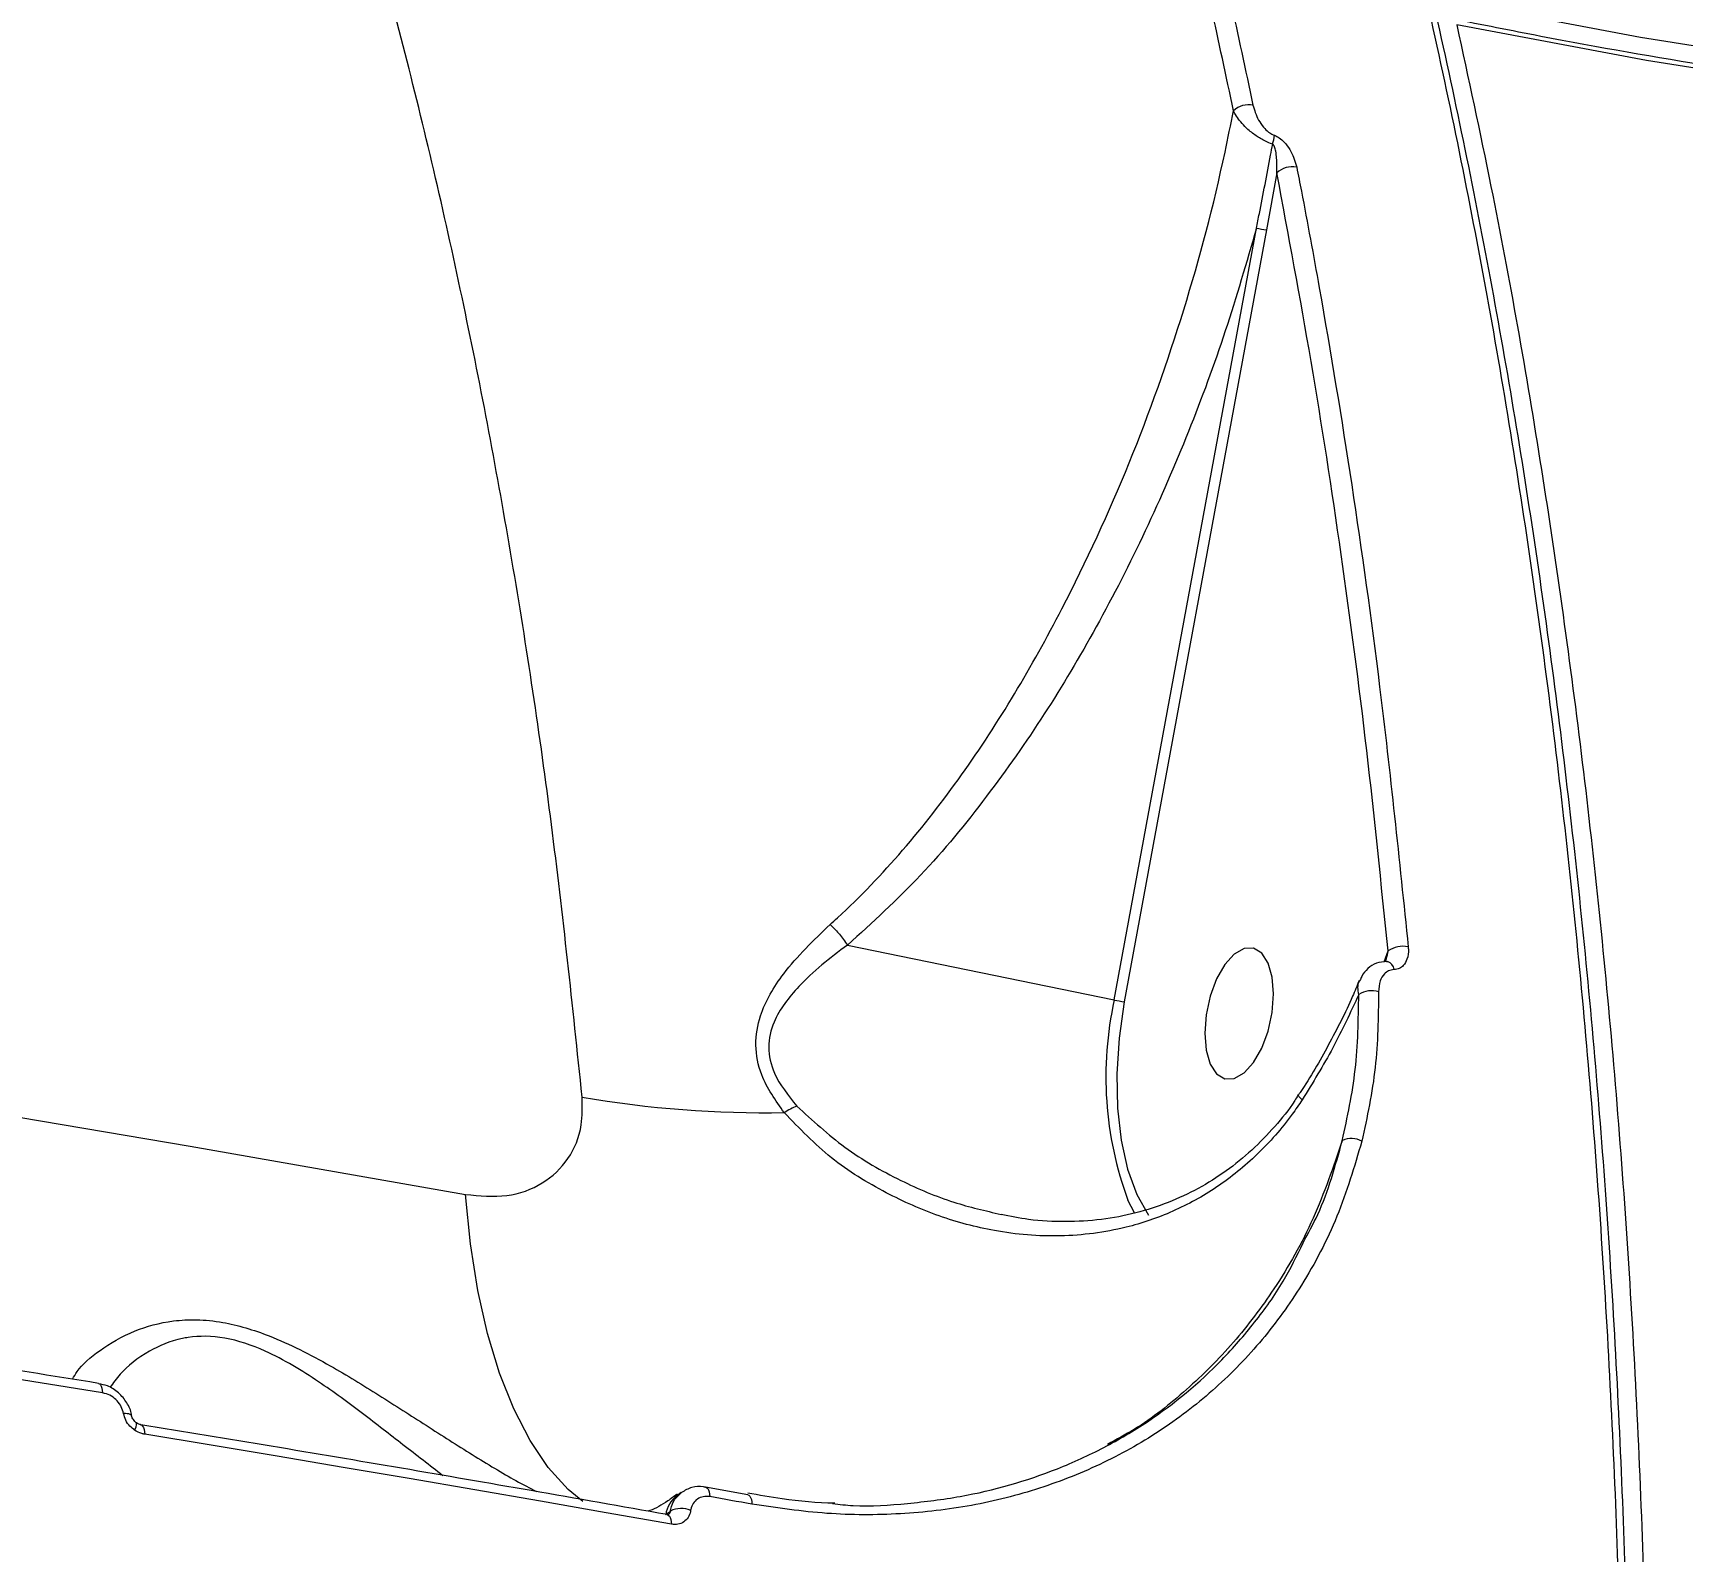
# Model space of a CAD drawing. Header units: millimetres. Extents: x -8422 to 28150, y -6982 to 5510.
# Drawn here: x 20736.7 to 20847.7, y 1210.2 to 1312.3 of the extents above; entities that cross this region are included whole.
import ezdxf

# ---------------------------------------------------------------- set-up
doc = ezdxf.new("R2010")
doc.units = ezdxf.units.MM
for name, color, linetype in [('DIKOM_ОБЪЕКТ', 7, 'Continuous'), ('DIKOM_РАЗМЕР_ЗОНА', 7, 'Continuous'), ('DIKOM_РАЗМЕР_ОБЪЕКТА', 7, 'Continuous')]:
    doc.layers.add(name, color=color, linetype=linetype)
doc.styles.add('style1', font='arial.ttf', dxfattribs={"width": 0.8})
doc.dimstyles.new('1-50', dxfattribs={"dimtxt": 300, "dimasz": 200, "dimexe": 100, "dimexo": 0, "dimgap": 100, "dimtad": 1, "dimdec": 0, "dimtxsty": 'style1', "dimcen": 0, "dimclrd": 7, "dimclre": 7, "dimadec": 1, "dimazin": 2, "dimtfac": 1, "dimtdec": 0, "dimtmove": 1, "dimatfit": 3, "dimfxl": 0, "dimlwd": 25, "dimlwe": 18, "dimarcsym": 0})

# ---------------------------------------------------------------- blocks, each defined once
blk = doc.blocks.new('*D15')
at = {"layer": 'Defpoints', "color": 0, "transparency": 16777216}
for p in [(19380.28, 3651.45), (27070.13, 3651.45), (15204.41, -3115.19)]:
    blk.add_point(p, dxfattribs=at)
at = {"layer": 'DIKOM_РАЗМЕР_ОБЪЕКТА', "color": 7, "lineweight": 18, "transparency": 16777216}
for p, q in [((19380.28, 3651.45), (27170.13, 3651.45)), ((15204.41, -3115.19), (27170.13, -3115.19))]:
    blk.add_line(p, q, dxfattribs=at)
at = {"layer": 'DIKOM_РАЗМЕР_ОБЪЕКТА', "color": 7, "lineweight": 25, "transparency": 16777216}
blk.add_line((27070.13, -2915.19), (27070.13, 3451.45), dxfattribs=at)
at = {"layer": 'DIKOM_РАЗМЕР_ОБЪЕКТА', "color": 7, "transparency": 16777216}
for points in [[(27036.8, 3451.45), (27103.47, 3451.45), (27070.13, 3651.45)], [(27036.8, -2915.19), (27103.47, -2915.19), (27070.13, -3115.19)]]:
    blk.add_solid(points, dxfattribs=at)
at = {"layer": 'DIKOM_РАЗМЕР_ОБЪЕКТА', "color": 0, "transparency": 16777216, "insert": (26816.96, -135.25), "char_height": 300, "attachment_point": 5, "rotation": 90, "style": 'style1'}
blk.add_mtext('6750', dxfattribs=at)
blk = doc.blocks.new('*D16')
at = {"layer": 'Defpoints', "color": 0, "transparency": 16777216}
for p in [(12490, 1387.95), (23986.61, 1004.03), (12490, -5796.5)]:
    blk.add_point(p, dxfattribs=at)
at = {"layer": 'DIKOM_РАЗМЕР_ОБЪЕКТА', "color": 7, "lineweight": 18, "transparency": 16777216}
for p, q in [((12490, 1387.95), (12490, -5896.5)), ((23986.61, 1004.03), (23986.61, -5896.5))]:
    blk.add_line(p, q, dxfattribs=at)
at = {"layer": 'DIKOM_РАЗМЕР_ОБЪЕКТА', "color": 7, "lineweight": 25, "transparency": 16777216}
blk.add_line((23786.61, -5796.5), (12690, -5796.5), dxfattribs=at)
at = {"layer": 'DIKOM_РАЗМЕР_ОБЪЕКТА', "color": 7, "transparency": 16777216}
for points in [[(12690, -5763.17), (12690, -5829.83), (12490, -5796.5)], [(23786.61, -5763.17), (23786.61, -5829.83), (23986.61, -5796.5)]]:
    blk.add_solid(points, dxfattribs=at)
at = {"layer": 'DIKOM_РАЗМЕР_ОБЪЕКТА', "color": 0, "transparency": 16777216, "insert": (18238.3, -5543.33), "char_height": 300, "attachment_point": 5, "style": 'style1'}
blk.add_mtext('11500', dxfattribs=at)
blk = doc.blocks.new('*D14')
at = {"layer": 'Defpoints', "color": 0, "transparency": 16777216}
for p in [(20684.73, 5148.63), (28049.7, 5148.63), (14575.76, -5055.5)]:
    blk.add_point(p, dxfattribs=at)
at = {"layer": 'DIKOM_РАЗМЕР_ЗОНА', "color": 7, "lineweight": 18, "transparency": 16777216}
for p, q in [((20684.73, 5148.63), (28149.7, 5148.63)), ((14575.76, -5055.5), (28149.7, -5055.5))]:
    blk.add_line(p, q, dxfattribs=at)
at = {"layer": 'DIKOM_РАЗМЕР_ЗОНА', "color": 7, "lineweight": 25, "transparency": 16777216}
blk.add_line((28049.7, -4855.5), (28049.7, 4948.63), dxfattribs=at)
at = {"layer": 'DIKOM_РАЗМЕР_ЗОНА', "color": 7, "transparency": 16777216}
for points in [[(28016.36, 4948.63), (28083.03, 4948.63), (28049.7, 5148.63)], [(28016.36, -4855.5), (28083.03, -4855.5), (28049.7, -5055.5)]]:
    blk.add_solid(points, dxfattribs=at)
at = {"layer": 'DIKOM_РАЗМЕР_ЗОНА', "color": 0, "transparency": 16777216, "insert": (27796.52, -63.59), "char_height": 300, "attachment_point": 5, "rotation": 90, "style": 'style1'}
blk.add_mtext('10200', dxfattribs=at)
blk = doc.blocks.new('*D13')
at = {"layer": 'Defpoints', "color": 0, "transparency": 16777216}
for p in [(10490, 1785.06), (25983.09, 460.53), (10490, -6882.5)]:
    blk.add_point(p, dxfattribs=at)
at = {"layer": 'DIKOM_РАЗМЕР_ЗОНА', "color": 7, "lineweight": 18, "transparency": 16777216}
for p, q in [((10490, 1785.06), (10490, -6982.5)), ((25983.09, 460.53), (25983.09, -6982.5))]:
    blk.add_line(p, q, dxfattribs=at)
at = {"layer": 'DIKOM_РАЗМЕР_ЗОНА', "color": 7, "lineweight": 25, "transparency": 16777216}
blk.add_line((25783.09, -6882.5), (10690, -6882.5), dxfattribs=at)
at = {"layer": 'DIKOM_РАЗМЕР_ЗОНА', "color": 7, "transparency": 16777216}
for points in [[(10690, -6849.17), (10690, -6915.83), (10490, -6882.5)], [(25783.09, -6849.17), (25783.09, -6915.83), (25983.09, -6882.5)]]:
    blk.add_solid(points, dxfattribs=at)
at = {"layer": 'DIKOM_РАЗМЕР_ЗОНА', "color": 0, "transparency": 16777216, "insert": (18236.55, -6629.33), "char_height": 300, "attachment_point": 5, "style": 'style1'}
blk.add_mtext('15500', dxfattribs=at)

msp = doc.modelspace()

# ---------------------------------------------------------------- linework, layer by layer
at = {"layer": 'DIKOM_ОБЪЕКТ', "color": 7, "linetype": 'Continuous', "lineweight": 15}
for p, q in [((20820.44, 1302.92), (20819.74, 1299.08)), ((20809.5, 1247.26), (20819.07, 1299.19)), ((20819.74, 1299.08), (20810.17, 1247.14)), ((20791.55, 1250.95), (20809.5, 1247.26)), ((20827.65, 1249.82), (20827.92, 1250.56)), ((20827.82, 1249.86), (20827.88, 1249.85)), ((20780.36, 1214.12), (20780.06, 1213.9)), ((20784.83, 1213.97), (20782, 1214.48)), ((20779.31, 1212.63), (20779.63, 1212.87))]:
    msp.add_line(p, q, dxfattribs=at)
at = {"layer": 'DIKOM_ОБЪЕКТ', "color": 7, "linetype": 'Continuous', "lineweight": 15, "flags": 128}
for points in [[(20832.18, 1314.46), (20844.91, 1312.06), (20857.66, 1310.03), (20870.43, 1308.37), (20883.2, 1307.09), (20895.98, 1306.19), (20908.74, 1305.66), (20921.49, 1305.5), (20934.22, 1305.73), (20946.91, 1306.33), (20959.56, 1307.3), (20972.16, 1308.66), (20984.7, 1310.38), (20997.17, 1312.48), (21009.57, 1314.95), (21021.88, 1317.79), (21034.1, 1321), (21046.23, 1324.58), (21058.25, 1328.52), (21070.15, 1332.82), (21081.93, 1337.48), (21093.58, 1342.49)], [(21094.72, 1341.01), (21083.04, 1335.98), (21071.22, 1331.3), (21059.28, 1326.99), (21047.23, 1323.04), (21035.07, 1319.45), (21022.81, 1316.23), (21010.46, 1313.38), (20998.02, 1310.9), (20985.51, 1308.8), (20972.93, 1307.07), (20960.3, 1305.71), (20947.61, 1304.74), (20934.88, 1304.13), (20922.12, 1303.91), (20909.33, 1304.06), (20896.52, 1304.59), (20883.71, 1305.5), (20870.9, 1306.79), (20858.09, 1308.45), (20845.3, 1310.48), (20832.54, 1312.89)], [(20493.27, 1269.23), (20513.51, 1267.51), (20533.66, 1265.67), (20553.7, 1263.7), (20573.64, 1261.61), (20593.47, 1259.4), (20613.18, 1257.07), (20632.77, 1254.62), (20652.22, 1252.05), (20671.54, 1249.36), (20690.71, 1246.55), (20709.74, 1243.63), (20728.6, 1240.59), (20747.31, 1237.43), (20765.85, 1234.17)], [(20815.58, 1245.03), (20815.68, 1243.89), (20815.95, 1242.95), (20816.38, 1242.29), (20816.94, 1241.95), (20817.57, 1241.97), (20818.23, 1242.35), (20818.86, 1243.05), (20819.42, 1244.02), (20819.85, 1245.17), (20820.13, 1246.42), (20820.22, 1247.67), (20820.13, 1248.8), (20819.85, 1249.74), (20819.42, 1250.41), (20818.86, 1250.74), (20818.23, 1250.72), (20817.57, 1250.34), (20816.94, 1249.65), (20816.38, 1248.68), (20815.95, 1247.52), (20815.68, 1246.27), (20815.58, 1245.03)], [(20810.17, 1247.14), (20809.82, 1244.7), (20809.67, 1242.29), (20809.71, 1239.98), (20809.96, 1237.83), (20810.39, 1235.88), (20811.01, 1234.18), (20811.79, 1232.78)], [(20741.41, 1220.82), (20728.95, 1222.82), (20716.42, 1224.77), (20703.82, 1226.67), (20691.17, 1228.53), (20678.45, 1230.33), (20665.67, 1232.09), (20652.84, 1233.79), (20639.95, 1235.44)], [(20773.73, 1213.51), (20772.76, 1214.33), (20771.41, 1215.81), (20770.19, 1217.62), (20769.09, 1219.74), (20768.14, 1222.14), (20767.33, 1224.81), (20766.67, 1227.72), (20766.18, 1230.85), (20765.85, 1234.17)], [(20810.88, 1232.9), (20810.86, 1232.94), (20810.42, 1233.78)], [(20741.14, 1221.46), (20741.22, 1221.43), (20741.28, 1221.37), (20741.33, 1221.27), (20741.37, 1221.14), (20741.4, 1220.99), (20741.41, 1220.82)], [(20743.39, 1219.26), (20743.37, 1219.3), (20743.33, 1219.34), (20743.27, 1219.37), (20743.18, 1219.4), (20743.08, 1219.42), (20742.96, 1219.43), (20742.83, 1219.43)], [(20743.98, 1218.68), (20743.99, 1218.68), (20744.06, 1218.65), (20744.12, 1218.59), (20744.18, 1218.49), (20744.22, 1218.36), (20744.25, 1218.21), (20744.26, 1218.04)], [(20779.7, 1211.98), (20775.3, 1212.76), (20770.89, 1213.53), (20766.47, 1214.3), (20762.05, 1215.06), (20757.61, 1215.81), (20753.17, 1216.56), (20748.72, 1217.3), (20744.26, 1218.04)], [(20782, 1214.48), (20782.07, 1214.45), (20782.14, 1214.39), (20782.2, 1214.29), (20782.24, 1214.16), (20782.27, 1214.01), (20782.28, 1213.84)], [(20784.83, 1213.97), (20784.83, 1213.97), (20784.91, 1213.94), (20784.98, 1213.88), (20785.03, 1213.78), (20785.08, 1213.65), (20785.11, 1213.5), (20785.12, 1213.33)], [(20785.12, 1213.33), (20784.76, 1213.39), (20784.41, 1213.46), (20784.06, 1213.52), (20783.7, 1213.58), (20783.35, 1213.65), (20782.99, 1213.71), (20782.64, 1213.77), (20782.28, 1213.84)], [(20779.41, 1212.63), (20779.49, 1212.6), (20779.56, 1212.53), (20779.61, 1212.43), (20779.66, 1212.31), (20779.68, 1212.15), (20779.7, 1211.98)]]:
    msp.add_lwpolyline(points, dxfattribs=at)
at = {"layer": 'DIKOM_ОБЪЕКТ', "color": 7, "linetype": 'Continuous', "lineweight": 15}
for centre, radius, start, end in [((20818.55, 1305.98), 1.52, 79.3157, 132.7356), ((20818.16, 1305.54), 2.11, 340.954, 357.5622), ((20821.48, 1301.82), 1.51, 78.9385, 133.7555), ((20821.07, 1308.77), 9.78, 258.1831, 262.1653), ((20828.91, 1249.11), 1.76, 78.0781, 124.2487), ((20827.65, 1249.22), 0.678, 6.9114, 69.6515), ((20832.84, 1242.08), 23.91, 167.477, 200.296), ((20811.51, 1256.86), 9.81, 258.1895, 262.159), ((20826.82, 1246.2), 1.68, 73.84, 121.2076), ((20786.03, 1313.05), 73.38, 260.3199, 270.981), ((20789.69, 1236.06), 4.34, 110.8615, 123.6068), ((20825.46, 1236.55), 1.39, 59.7831, 116.3461), ((20743.11, 1218.7), 0.604, 320.078, 9.202), ((20781.24, 1212.34), 1.95, 127.0543, 171.4459), ((20780.36, 1211.42), 1.62, 66.8617, 116.4848)]:
    msp.add_arc(centre, radius, start, end, dxfattribs=at)
for points, knots in [([(20843.76, 1187.11), (20843.73, 1191.39), (20843.65, 1202.94), (20842.98, 1221.41), (20841.57, 1242.34), (20839.48, 1262.91), (20836.69, 1283.05), (20833.2, 1302.66), (20829.08, 1321.31), (20824.36, 1338.97), (20819.08, 1355.62), (20813.16, 1371.52), (20806.59, 1386.59), (20799.38, 1400.76), (20791.68, 1413.71), (20783.53, 1425.42), (20774.99, 1435.92), (20765.9, 1445.32), (20757.41, 1452.82), (20751.75, 1456.66), (20749.49, 1458.19)], [0, 0, 0, 0, 0.033763, 0.090961, 0.148204, 0.205403, 0.264264, 0.323172, 0.382032, 0.439231, 0.496474, 0.553673, 0.612533, 0.671441, 0.730302, 0.787501, 0.844744, 0.901942, 0.960803, 1, 1, 1, 1]), ([(20844.23, 1186.8), (20844.23, 1188.31), (20844.24, 1193.46), (20844.08, 1202.16), (20843.76, 1212.87), (20843.27, 1223.44), (20842.62, 1233.84), (20841.81, 1244.08), (20840.84, 1254.15), (20839.71, 1264.07), (20838.43, 1273.84), (20836.98, 1283.46), (20835.37, 1292.93), (20833.6, 1302.25), (20831.67, 1311.43), (20829.58, 1320.46), (20827.33, 1329.31), (20824.94, 1337.95), (20822.41, 1346.34), (20819.74, 1354.49), (20816.94, 1362.4), (20813.99, 1370.07), (20810.91, 1377.5), (20807.68, 1384.71), (20804.32, 1391.68), (20800.81, 1398.42), (20797.16, 1404.93), (20793.36, 1411.22), (20789.43, 1417.26), (20785.38, 1423.03), (20781.23, 1428.51), (20776.98, 1433.69), (20772.63, 1438.57), (20768.17, 1443.16), (20763.61, 1447.47), (20758.95, 1451.47), (20754.36, 1455.09), (20751.27, 1457.22), (20749.81, 1458.23)], [0, 0, 0, 0, 0.011816, 0.04041, 0.069012, 0.097484, 0.125825, 0.154066, 0.182241, 0.210382, 0.238521, 0.266683, 0.294896, 0.323193, 0.351604, 0.380163, 0.408786, 0.437317, 0.465707, 0.493988, 0.522193, 0.550353, 0.578501, 0.606665, 0.634869, 0.663146, 0.691526, 0.720041, 0.748668, 0.777257, 0.805683, 0.833984, 0.862194, 0.890341, 0.918458, 0.946575, 0.974717, 1, 1, 1, 1]), ([(20773.69, 1240.72), (20773.05, 1246.87), (20771.75, 1259.19), (20769.06, 1276.95), (20765.79, 1294.29), (20761.88, 1311.08), (20757.34, 1327.25), (20752.27, 1342.46), (20746.7, 1356.66), (20740.66, 1369.86), (20734.07, 1382.28), (20726.91, 1393.82), (20719.2, 1404.43), (20711.11, 1413.88), (20702.67, 1422.16), (20693.93, 1429.29), (20684.75, 1435.39), (20675.13, 1440.42), (20665.09, 1444.19), (20657.74, 1446.33), (20653.68, 1446.86), (20653.14, 1446.93)], [0, 0, 0, 0, 0.054266, 0.108573, 0.162839, 0.218682, 0.27457, 0.330414, 0.384682, 0.438993, 0.493262, 0.549105, 0.604994, 0.660838, 0.715146, 0.769496, 0.823804, 0.879686, 0.935613, 0.991494, 1, 1, 1, 1]), ([(20804.31, 1360.7), (20805.72, 1356.56), (20808.54, 1348.29), (20812.32, 1335.19), (20815.81, 1321.65), (20817.82, 1312.2), (20818.83, 1307.48)], [0, 0, 0, 0, 0.249097, 0.498194, 0.749097, 1, 1, 1, 1]), ([(20817.52, 1307.1), (20816.52, 1311.78), (20814.53, 1321.14), (20811.06, 1334.62), (20807.28, 1347.73), (20804.45, 1356.04), (20803.03, 1360.2)], [0, 0, 0, 0, 0.249097, 0.498194, 0.749097, 1, 1, 1, 1]), ([(21094.05, 1341.35), (21092.2, 1340.53), (21086.81, 1338.14), (21077.81, 1334.41), (21067.01, 1330.27), (21056.12, 1326.43), (21045.13, 1322.89), (21034.05, 1319.65), (21022.89, 1316.72), (21011.65, 1314.09), (21000.35, 1311.77), (20988.98, 1309.76), (20977.55, 1308.06), (20966.07, 1306.68), (20954.54, 1305.6), (20942.98, 1304.84), (20931.38, 1304.39), (20919.76, 1304.25), (20908.12, 1304.43), (20896.46, 1304.92), (20884.79, 1305.72), (20873.13, 1306.84), (20861.47, 1308.27), (20849.82, 1310.01), (20840.08, 1311.71), (20834.23, 1312.88), (20832.25, 1313.27)], [0, 0, 0, 0, 0.022818, 0.066226, 0.109634, 0.153043, 0.196452, 0.239861, 0.28327, 0.326679, 0.370089, 0.413498, 0.456907, 0.500316, 0.543725, 0.587134, 0.630542, 0.67395, 0.717358, 0.760765, 0.804172, 0.847579, 0.890984, 0.93439, 0.977795, 1, 1, 1, 1]), ([(20832.54, 1312.89), (20833.32, 1309.28), (20835.43, 1299.54), (20838.34, 1283.06), (20841.1, 1263.34), (20843.22, 1242.79), (20844.68, 1221.48), (20845.46, 1199.45), (20845.54, 1177.19), (20844.93, 1154.77), (20843.66, 1132.29), (20841.73, 1109.38), (20839.09, 1086.1), (20835.74, 1062.52), (20831.77, 1039.16), (20827.19, 1016.1), (20822.05, 993.4), (20816.26, 970.7), (20809.82, 948.07), (20802.74, 925.6), (20795.16, 903.79), (20787.13, 882.68), (20778.69, 862.33), (20769.71, 842.39), (20760.19, 822.97), (20750.16, 804.15), (20739.83, 786.33), (20729.25, 769.55), (20718.47, 753.84), (20707.3, 738.92), (20695.78, 724.9), (20683.94, 711.84), (20672.53, 700.53), (20661.63, 690.81), (20651.27, 682.51), (20640.82, 675.07), (20630.31, 668.52), (20619.86, 662.93), (20609.51, 658.32), (20600.34, 654.99), (20594.63, 653.44), (20592.3, 652.8)], [0, 0, 0, 0, 0.015652, 0.042168, 0.068704, 0.09522, 0.122506, 0.149815, 0.177101, 0.203617, 0.230153, 0.256669, 0.283955, 0.311263, 0.338549, 0.365065, 0.391601, 0.418117, 0.445403, 0.472712, 0.499998, 0.526513, 0.55305, 0.579566, 0.606852, 0.63416, 0.661446, 0.687962, 0.714498, 0.741014, 0.7683, 0.795608, 0.822894, 0.845972, 0.869077, 0.892183, 0.915507, 0.938831, 0.961564, 0.984349, 1, 1, 1, 1]), ([(20790.37, 1252.33), (20790.54, 1252.48), (20792.25, 1254.03), (20795.34, 1257.26), (20799.29, 1262.35), (20802.84, 1267.81), (20806.7, 1274.77), (20810.65, 1283.34), (20814.31, 1293.64), (20816.43, 1301.65), (20817.33, 1306.17), (20817.52, 1307.1)], [0, 0, 0, 0, 0.011519, 0.116999, 0.22298, 0.329242, 0.435102, 0.608327, 0.782004, 0.955283, 1, 1, 1, 1]), ([(20820.16, 1304.85), (20820.11, 1304.86), (20819.89, 1304.94), (20819.45, 1305.14), (20818.84, 1305.53), (20818.17, 1306.12), (20817.74, 1306.67), (20817.56, 1307.01), (20817.52, 1307.1)], [0, 0, 0, 0, 0.039844, 0.186494, 0.371494, 0.585513, 0.894875, 1, 1, 1, 1]), ([(20818.83, 1307.48), (20818.93, 1307.14), (20819.07, 1306.64), (20819.5, 1306.02), (20819.84, 1305.68), (20820.11, 1305.51), (20820.24, 1305.46), (20820.27, 1305.45)], [0, 0, 0, 0, 0.445612, 0.662345, 0.836519, 0.965739, 1, 1, 1, 1]), ([(20820.27, 1305.45), (20820.3, 1305.44), (20820.44, 1305.38), (20820.72, 1305.2), (20821.08, 1304.84), (20821.52, 1304.19), (20821.67, 1303.66), (20821.77, 1303.31)], [0, 0, 0, 0, 0.034942, 0.162056, 0.33629, 0.559168, 1, 1, 1, 1]), ([(20819.07, 1299.19), (20819.13, 1299.52), (20819.45, 1301.15), (20819.82, 1303.04), (20820.11, 1304.6), (20820.16, 1304.85)], [0, 0, 0, 0, 0.173502, 0.867507, 1, 1, 1, 1]), ([(20820.44, 1302.92), (20820.44, 1303.25), (20820.45, 1303.73), (20820.38, 1304.32), (20820.3, 1304.62), (20820.23, 1304.76), (20820.19, 1304.82), (20820.17, 1304.84), (20820.16, 1304.85)], [0, 0, 0, 0, 0.506611, 0.740294, 0.895294, 0.953481, 0.981143, 1, 1, 1, 1]), ([(20827.92, 1250.56), (20827.46, 1255.07), (20826.55, 1264.1), (20824.8, 1277.31), (20822.8, 1290.3), (20821.22, 1298.71), (20820.44, 1302.92)], [0, 0, 0, 0, 0.249314, 0.498628, 0.749314, 1, 1, 1, 1]), ([(20821.77, 1303.31), (20821.88, 1302.77), (20822.4, 1300.08), (20823.7, 1293.03), (20825.52, 1281.97), (20827.58, 1267.23), (20828.67, 1256.7), (20829.28, 1250.83)], [0, 0, 0, 0, 0.032165, 0.160835, 0.418396, 0.675957, 1, 1, 1, 1]), ([(20819.07, 1299.19), (20818.39, 1296.88), (20817.05, 1292.25), (20814.53, 1285.45), (20811.65, 1278.79), (20808.4, 1272.43), (20804.85, 1266.45), (20800.92, 1260.85), (20796.57, 1255.53), (20793.22, 1252.47), (20791.55, 1250.95)], [0, 0, 0, 0, 0.125744, 0.251487, 0.37946, 0.507422, 0.628559, 0.749665, 0.874895, 1, 1, 1, 1]), ([(20787.29, 1239.68), (20786.71, 1240.5), (20785.71, 1241.92), (20785.26, 1244.24), (20785.58, 1246.09), (20786.31, 1247.67), (20787.73, 1249.8), (20789.26, 1251.26), (20790.37, 1252.33)], [0, 0, 0, 0, 0.191459, 0.331243, 0.470484, 0.582377, 0.696927, 1, 1, 1, 1]), ([(20790.37, 1252.33), (20790.4, 1252.3), (20790.61, 1252.11), (20791.05, 1251.66), (20791.37, 1251.2), (20791.54, 1250.95)], [0, 0, 0, 0, 0.070002, 0.500538, 1, 1, 1, 1]), ([(20791.54, 1250.95), (20791.54, 1250.95), (20790.35, 1250.09), (20788.83, 1248.85), (20787.29, 1247.05), (20786.5, 1245.71), (20786.12, 1244.11), (20786.57, 1242.05), (20787.56, 1240.84), (20788.14, 1240.12)], [0, 0, 0, 0, 0.000318, 0.316875, 0.430859, 0.544455, 0.678335, 0.811388, 1, 1, 1, 1]), ([(20791.55, 1250.95), (20791.55, 1250.95), (20791.54, 1250.95), (20791.54, 1250.95), (20791.54, 1250.95), (20791.54, 1250.95)], [0, 0, 0, 0, 0.45588, 0.830864, 1, 1, 1, 1]), ([(20827.75, 1249.89), (20827.75, 1249.9), (20827.83, 1250.07), (20827.88, 1250.3), (20827.92, 1250.52), (20827.92, 1250.56)], [0, 0, 0, 0, 0.011625, 0.834972, 1, 1, 1, 1]), ([(20829.28, 1250.83), (20829.28, 1250.78), (20829.3, 1250.49), (20829.24, 1250.03), (20829, 1249.59), (20828.69, 1249.35), (20828.44, 1249.31), (20828.32, 1249.3)], [0, 0, 0, 0, 0.063937, 0.388585, 0.64557, 0.822261, 1, 1, 1, 1]), ([(20827.83, 1249.85), (20827.59, 1249.83), (20827.12, 1249.78), (20826.54, 1249.39), (20826.17, 1248.97), (20826.07, 1248.66), (20826.03, 1248.56)], [0, 0, 0, 0, 0.286393, 0.575265, 0.868134, 1, 1, 1, 1]), ([(20827.75, 1249.9), (20827.74, 1249.88), (20827.73, 1249.82), (20827.72, 1249.82), (20827.72, 1249.82)], [0, 0, 0, 0, 0.224768, 1, 1, 1, 1]), ([(20827.83, 1249.86), (20827.83, 1249.86), (20827.84, 1249.86), (20827.83, 1249.86), (20827.82, 1249.86)], [0, 0, 0, 0, 0.287904, 1, 1, 1, 1]), ([(20825.97, 1248.57), (20825.83, 1248.22), (20825.24, 1246.74), (20823.91, 1244.22), (20822.68, 1242.01), (20821.93, 1240.93), (20821.89, 1240.88)], [0, 0, 0, 0, 0.134308, 0.554961, 0.976723, 1, 1, 1, 1]), ([(20825.95, 1247.63), (20825.9, 1247.95), (20825.84, 1248.3), (20826.01, 1248.53), (20826.02, 1248.55)], [0, 0, 0, 0, 0.897498, 1, 1, 1, 1]), ([(20828.32, 1249.3), (20828.2, 1249.28), (20827.94, 1249.25), (20827.61, 1248.98), (20827.33, 1248.52), (20827.3, 1248.06), (20827.28, 1247.81)], [0, 0, 0, 0, 0.1849, 0.368577, 0.650087, 1, 1, 1, 1]), ([(20825.95, 1247.63), (20825.39, 1246.42), (20824.27, 1244), (20822.85, 1241.7), (20822.14, 1240.54)], [0, 0, 0, 0, 0.49786, 1, 1, 1, 1]), ([(20824.84, 1237.79), (20825.18, 1239.37), (20825.87, 1242.55), (20825.92, 1245.93), (20825.95, 1247.63)], [0, 0, 0, 0, 0.496484, 1, 1, 1, 1]), ([(20827.28, 1247.81), (20827.26, 1246.09), (20827.21, 1242.64), (20826.51, 1239.38), (20826.15, 1237.75)], [0, 0, 0, 0, 0.496495, 1, 1, 1, 1]), ([(20765.85, 1234.17), (20766.79, 1234.08), (20768.67, 1233.91), (20771.09, 1234.81), (20772.86, 1236.47), (20773.73, 1238.56), (20773.7, 1240.08), (20773.69, 1240.72)], [0, 0, 0, 0, 0.218023, 0.43324, 0.64379, 0.851435, 1, 1, 1, 1]), ([(20822.14, 1240.54), (20821.92, 1240.21), (20821.02, 1238.89), (20819.17, 1236.8), (20816.46, 1234.59), (20813.46, 1232.95), (20809.94, 1231.75), (20805.88, 1231.23), (20801.64, 1231.58), (20797.69, 1232.63), (20794, 1234.27), (20790.35, 1236.5), (20788.31, 1238.62), (20787.29, 1239.68)], [0, 0, 0, 0, 0.027594, 0.11218, 0.196823, 0.280737, 0.364704, 0.478246, 0.591907, 0.688654, 0.78542, 0.89286, 1, 1, 1, 1]), ([(20821.88, 1240.89), (20821.8, 1240.75), (20821.34, 1239.98), (20820.3, 1238.71), (20818.76, 1237.11), (20817.03, 1235.71), (20815.15, 1234.53), (20813.11, 1233.58), (20810.93, 1232.88), (20808.61, 1232.44), (20806.2, 1232.3), (20803.94, 1232.41), (20802.5, 1232.7), (20801.88, 1232.82)], [0, 0, 0, 0, 0.018757, 0.108312, 0.200129, 0.294037, 0.389418, 0.487549, 0.589838, 0.695946, 0.804898, 0.91663, 1, 1, 1, 1]), ([(20822.14, 1240.54), (20822.12, 1240.56), (20822.07, 1240.61), (20821.94, 1240.74), (20821.85, 1240.86), (20821.91, 1240.86), (20821.92, 1240.86)], [0, 0, 0, 0, 0.09491, 0.293475, 0.890851, 1, 1, 1, 1]), ([(20788.14, 1240.12), (20789.19, 1239.16), (20791.31, 1237.19), (20794.97, 1235.12), (20798.51, 1233.6), (20800.82, 1233.08), (20801.89, 1232.83)], [0, 0, 0, 0, 0.266959, 0.543046, 0.788808, 1, 1, 1, 1]), ([(20826.15, 1237.75), (20825.65, 1236.04), (20824.63, 1232.62), (20822.29, 1228.18), (20819.52, 1224.33), (20816.38, 1221.09), (20812.81, 1218.31), (20808.83, 1216.04), (20804.52, 1214.32), (20799.93, 1213.15), (20795.12, 1212.6), (20790.17, 1212.59), (20786.8, 1213.08), (20785.12, 1213.33)], [0, 0, 0, 0, 0.10097, 0.201936, 0.290339, 0.379024, 0.467424, 0.556113, 0.64509, 0.733781, 0.822426, 0.911354, 1, 1, 1, 1]), ([(20824.84, 1237.79), (20824.23, 1236.02), (20823.02, 1232.48), (20820.47, 1227.98), (20817.58, 1224.14), (20814.41, 1220.99), (20811.55, 1218.7), (20809.64, 1217.68), (20809.04, 1217.35)], [0, 0, 0, 0, 0.2021, 0.404201, 0.575962, 0.748255, 0.920016, 1, 1, 1, 1]), ([(20822.2, 1230.92), (20822.54, 1231.55), (20823.71, 1233.68), (20824.37, 1236.09), (20824.84, 1237.79)], [0, 0, 0, 0, 0.294638, 1, 1, 1, 1]), ([(20741.14, 1221.46), (20738.04, 1221.96), (20729.05, 1223.42), (20714.07, 1225.75), (20696.16, 1228.42), (20678.12, 1231), (20660.28, 1233.43), (20647.45, 1235.1), (20640.7, 1235.96), (20639.73, 1236.08)], [0, 0, 0, 0, 0.093444, 0.270996, 0.448548, 0.6261, 0.803652, 0.971857, 1, 1, 1, 1]), ([(20872.56, 1232.87), (20873.06, 1227.39), (20874.07, 1216.43), (20874.99, 1199.47), (20875.49, 1182.2), (20875.51, 1164.37), (20875.04, 1146.03), (20874.05, 1127.2), (20872.56, 1108.17), (20870.52, 1088.46), (20867.86, 1068.09), (20864.55, 1047.12), (20860.63, 1025.96), (20856.1, 1004.69), (20850.94, 983.37), (20845.28, 962.51), (20839.15, 942.17), (20832.59, 922.38), (20825.49, 902.81), (20817.85, 883.54), (20809.69, 864.64), (20801.18, 846.55), (20792.37, 829.3), (20783.3, 812.92), (20773.82, 797.13), (20763.94, 782.01), (20753.69, 767.63), (20743.97, 755.18), (20734.87, 744.49), (20726.44, 735.31), (20717.89, 726.73), (20709.25, 718.87), (20703.16, 713.64), (20699.95, 711.24), (20699.65, 711.01)], [0, 0, 0, 0, 0.02995, 0.059935, 0.08992, 0.11987, 0.151048, 0.182266, 0.213484, 0.244662, 0.278561, 0.312486, 0.346385, 0.381274, 0.416192, 0.451081, 0.484868, 0.518681, 0.552468, 0.587241, 0.622042, 0.656815, 0.690522, 0.724255, 0.757961, 0.792651, 0.827368, 0.862057, 0.888981, 0.915906, 0.943045, 0.970184, 0.997197, 1, 1, 1, 1]), ([(20790.54, 1213.37), (20791, 1213.32), (20792.71, 1213.13), (20795.59, 1213.36), (20800.27, 1213.93), (20804.72, 1215.22), (20808.83, 1217.1), (20812.67, 1219.37), (20816.09, 1222.21), (20818.97, 1225.54), (20820.86, 1228.14), (20821.78, 1230.04), (20822.2, 1230.92)], [0, 0, 0, 0, 0.033372, 0.123517, 0.21366, 0.388726, 0.478899, 0.569073, 0.743493, 0.833329, 0.923167, 1, 1, 1, 1]), ([(20739.4, 1221.74), (20739.5, 1221.91), (20739.84, 1222.54), (20741.19, 1223.72), (20743.32, 1224.99), (20745.67, 1225.67), (20747.75, 1225.78), (20749.89, 1225.57), (20752.3, 1224.85), (20754.72, 1223.75), (20757.21, 1222.41), (20760.07, 1220.65), (20763.26, 1218.59), (20766.34, 1216.62), (20768.84, 1215.11), (20770.17, 1214.42), (20770.62, 1214.18)], [0, 0, 0, 0, 0.037905, 0.139092, 0.243367, 0.328722, 0.371875, 0.416501, 0.491743, 0.541804, 0.593125, 0.678945, 0.766968, 0.858075, 0.951238, 1, 1, 1, 1]), ([(20764.32, 1215.25), (20763.44, 1215.94), (20761.72, 1217.26), (20758.93, 1219.44), (20756.45, 1221.27), (20754.23, 1222.69), (20752.12, 1223.81), (20749.62, 1224.66), (20747.78, 1224.66), (20746.05, 1224.35), (20744.32, 1223.6), (20742.74, 1222.35), (20742.14, 1221.48), (20741.92, 1221.18)], [0, 0, 0, 0, 0.121148, 0.235799, 0.35278, 0.416799, 0.482345, 0.574949, 0.666424, 0.682951, 0.792143, 0.926971, 1, 1, 1, 1]), ([(20743.38, 1219.26), (20743.38, 1219.29), (20743.35, 1219.61), (20743.08, 1220.18), (20742.52, 1220.85), (20741.84, 1221.31), (20741.35, 1221.39), (20741.14, 1221.43)], [0, 0, 0, 0, 0.034178, 0.28604, 0.5428, 0.807533, 1, 1, 1, 1]), ([(20742.83, 1219.43), (20742.79, 1219.58), (20742.71, 1219.89), (20742.41, 1220.3), (20742.03, 1220.62), (20741.67, 1220.77), (20741.46, 1220.81), (20741.41, 1220.82)], [0, 0, 0, 0, 0.224948, 0.449597, 0.680325, 0.923839, 1, 1, 1, 1]), ([(20743.57, 1218.32), (20743.47, 1218.4), (20743.23, 1218.58), (20742.96, 1218.97), (20742.88, 1219.28), (20742.83, 1219.43)], [0, 0, 0, 0, 0.298583, 0.649049, 1, 1, 1, 1]), ([(20743.71, 1218.8), (20743.69, 1218.81), (20743.63, 1218.85), (20743.54, 1218.95), (20743.45, 1219.08), (20743.4, 1219.19), (20743.39, 1219.24), (20743.39, 1219.26)], [0, 0, 0, 0, 0.105197, 0.392408, 0.635206, 0.883376, 1, 1, 1, 1]), ([(20743.98, 1218.69), (20743.94, 1218.7), (20743.86, 1218.71), (20743.74, 1218.77), (20743.67, 1218.82), (20743.66, 1218.83)], [0, 0, 0, 0, 0.399469, 0.879304, 1, 1, 1, 1]), ([(20779.41, 1212.63), (20776.36, 1213.17), (20767.53, 1214.73), (20755.72, 1216.75), (20746.92, 1218.2), (20743.99, 1218.68)], [0, 0, 0, 0, 0.259791, 0.753423, 1, 1, 1, 1]), ([(20744.26, 1218.04), (20744.19, 1218.05), (20743.95, 1218.1), (20743.73, 1218.22), (20743.57, 1218.32)], [0, 0, 0, 0, 0.287985, 1, 1, 1, 1]), ([(20780.08, 1214.01), (20779.87, 1213.85), (20779.24, 1213.38), (20778.58, 1213.01), (20778.16, 1212.87), (20778.12, 1212.86)], [0, 0, 0, 0, 0.299741, 0.924224, 1, 1, 1, 1]), ([(20779.63, 1212.87), (20779.64, 1212.91), (20779.69, 1213.2), (20779.88, 1213.68), (20780.22, 1213.98), (20780.38, 1214.11)], [0, 0, 0, 0, 0.074944, 0.56145, 1, 1, 1, 1]), ([(20781.99, 1214.47), (20781.95, 1214.48), (20781.65, 1214.56), (20781.05, 1214.51), (20780.6, 1214.25), (20780.38, 1214.12)], [0, 0, 0, 0, 0.084407, 0.539407, 1, 1, 1, 1]), ([(20790.7, 1213.4), (20790.69, 1213.4), (20789.52, 1213.4), (20787.56, 1213.6), (20785.6, 1213.94), (20784.83, 1214.07)], [0, 0, 0, 0, 0.007143, 0.608073, 1, 1, 1, 1]), ([(20779.5, 1212.63), (20779.53, 1212.66), (20779.6, 1212.71), (20779.63, 1212.81), (20779.63, 1212.86), (20779.63, 1212.87)], [0, 0, 0, 0, 0.442483, 0.925419, 1, 1, 1, 1]), ([(20780.99, 1212.91), (20780.99, 1212.89), (20780.96, 1212.72), (20780.84, 1212.42), (20780.54, 1212.12), (20780.15, 1211.95), (20779.85, 1211.97), (20779.7, 1211.98)], [0, 0, 0, 0, 0.037285, 0.278255, 0.51907, 0.75956, 1, 1, 1, 1]), ([(20782.28, 1213.84), (20782.13, 1213.85), (20781.83, 1213.87), (20781.44, 1213.7), (20781.14, 1213.4), (20781.02, 1213.11), (20780.99, 1212.93), (20780.99, 1212.91)], [0, 0, 0, 0, 0.240464, 0.480994, 0.721876, 0.962883, 1, 1, 1, 1]), ([(20779.5, 1212.63), (20779.5, 1212.63), (20779.5, 1212.63), (20779.45, 1212.62), (20779.41, 1212.63), (20779.41, 1212.63)], [0, 0, 0, 0, 0.526731, 0.983446, 1, 1, 1, 1])]:
    msp.add_open_spline(points, degree=3, knots=knots, dxfattribs=at)

# ---------------------------------------------------------------- dimensions: what is measured, and where the dimension line sits
at = {"layer": 'DIKOM_РАЗМЕР_ЗОНА'}
dim = msp.add_linear_dim(base=(28049.7, 5148.63), p1=(14575.76, -5055.5), p2=(20684.73, 5148.63), angle=270, text='10200', dimstyle='1-50', override={"dimscale": 1, "dimtix": 0, "dimtofl": 1, "dimtmove": 1, "dimatfit": 3}, dxfattribs=at)
dim.commit()
dim.dimension.update_dxf_attribs({"geometry": '*D14', "text_midpoint": (28049.7, -63.59), "dimtype": 160})
dim = msp.add_linear_dim(base=(10490, -6882.5), p1=(25983.09, 460.53), p2=(10490, 1785.06), angle=180, text='15500', dimstyle='1-50', dxfattribs=at)
dim.commit()
dim.dimension.update_dxf_attribs({"geometry": '*D13', "text_midpoint": (18236.55, -6882.5), "dimtype": 160})
at = {"layer": 'DIKOM_РАЗМЕР_ОБЪЕКТА'}
dim = msp.add_linear_dim(base=(27070.13, 3651.45), p1=(15204.41, -3115.19), p2=(19380.28, 3651.45), angle=270, text='6750', dimstyle='1-50', override={"dimscale": 1, "dimtix": 0, "dimtofl": 1, "dimtmove": 1, "dimatfit": 3}, dxfattribs=at)
dim.commit()
dim.dimension.update_dxf_attribs({"geometry": '*D15', "text_midpoint": (27070.13, -135.25), "dimtype": 160})
dim = msp.add_linear_dim(base=(12490, -5796.5), p1=(23986.61, 1004.03), p2=(12490, 1387.95), angle=180, text='11500', dimstyle='1-50', dxfattribs=at)
dim.commit()
dim.dimension.update_dxf_attribs({"geometry": '*D16', "text_midpoint": (18238.3, -5796.5), "dimtype": 160})

doc.saveas('drawing.dxf')
